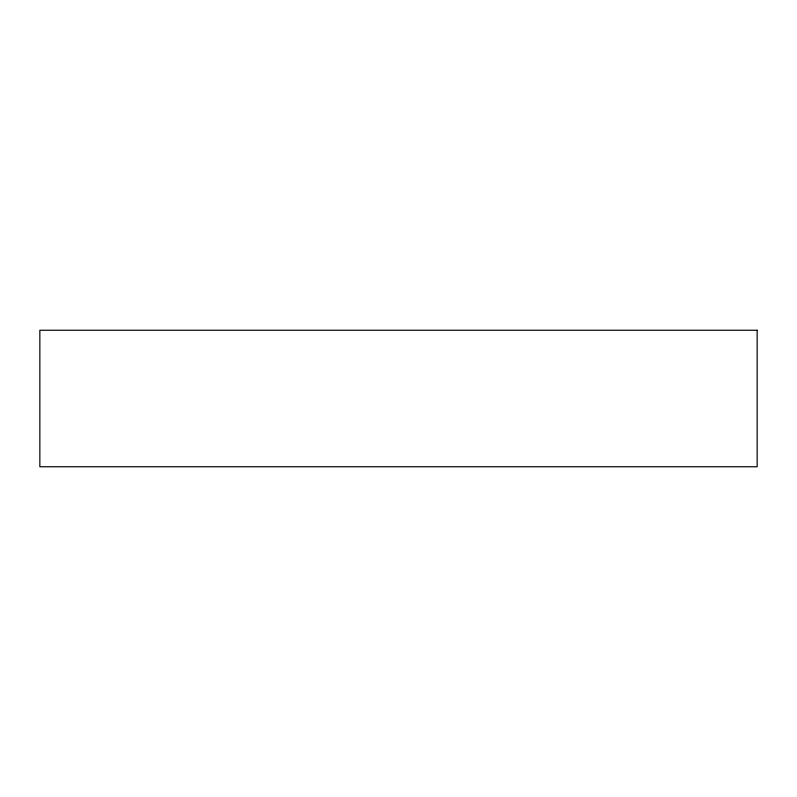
<?xml version="1.0" encoding="UTF-8"?>
<svg xmlns="http://www.w3.org/2000/svg" width="797" height="797" viewBox="0 0 797 797"><rect width="100%" height="100%" fill="white"/><g stroke="black" fill="none" stroke-linecap="round" stroke-linejoin="round"><path stroke-width="1.2" d="M757.15 330.247L39.85 330.247L39.85 466.753L757.15 466.753L757.15 330.247"/></g></svg>
